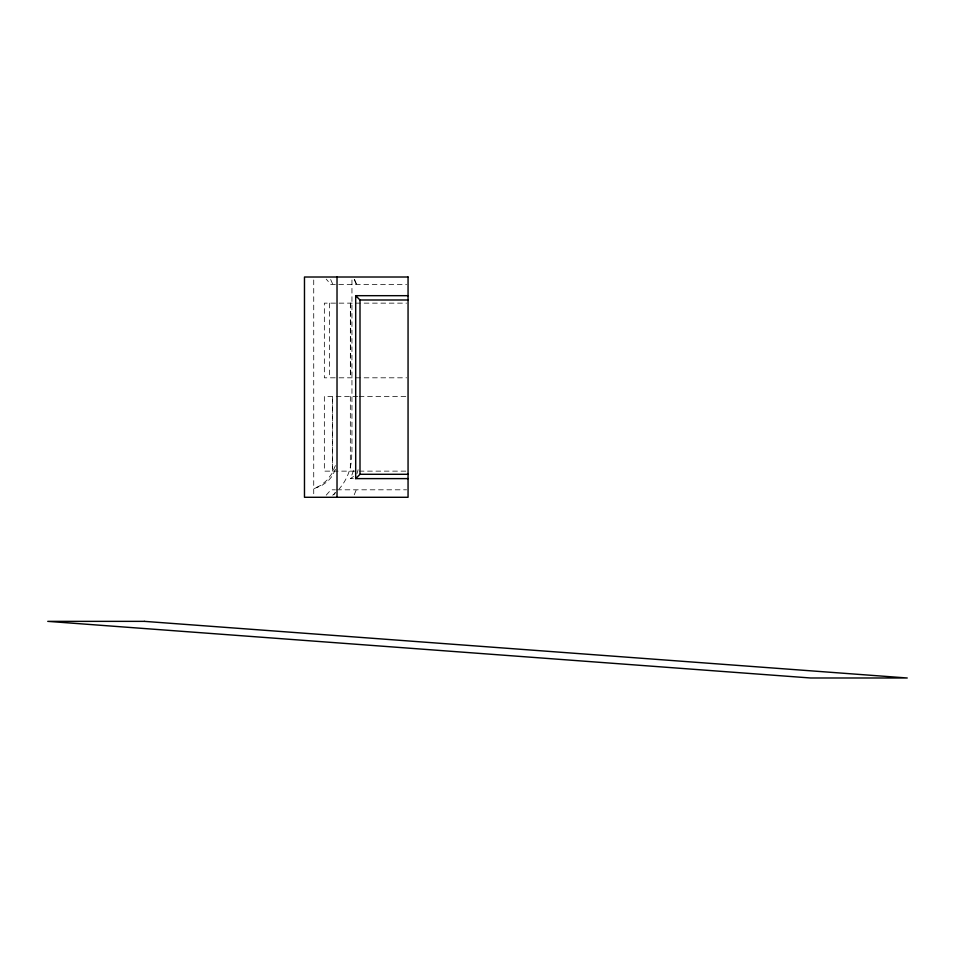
<?xml version="1.0" encoding="UTF-8"?>
<svg xmlns="http://www.w3.org/2000/svg" width="955" height="955" viewBox="0 0 955 955"><rect width="100%" height="100%" fill="white"/><g stroke="black" fill="none" stroke-linecap="round" stroke-linejoin="round"><path stroke-width="0.72" stroke-dasharray="4.78 3.58" d="M313.729 279.994L313.729 497.28M335.396 465.586L331.827 473.74L326.873 480.305L320.82 485.331L313.729 488.745L321.477 485.689L327.828 481.296L332.388 475.877L335.42 469.263M354.21 494.786L356.299 489.808M333.832 494.786L335.277 492.303M326.228 495.144L330.931 489.808L335.42 489.808M353.398 470.564A56.429 56.429 0 0 1 350.342 478.61L353.541 476.45M335.384 284.483L330.931 284.483L326.228 279.147M338.786 284.483L406.591 284.483M335.575 303.141L324.342 303.141L324.342 377.81L335.575 377.81M339.085 303.141L406.591 303.141M339.085 377.81L406.591 377.81M357.743 396.48L324.342 396.48L324.342 471.137L357.743 471.137M359.223 396.48L406.579 396.48M359.223 471.137L406.579 471.137M350.342 478.61L353.302 478.61M336.709 489.808L406.579 489.808M330.657 279.505L332.877 284.483M354.615 279.505L356.704 284.483M354.21 279.505L356.299 284.483M351.953 279.97L351.953 454.771M350.7 303.141L350.7 377.81M350.342 303.141L350.342 377.81M350.342 396.48L350.342 471.137M329.547 303.141L329.547 377.81M358.101 469.717A60.619 60.619 0 0 1 356.955 473.644M351.715 454.771A51.26 51.26 0 0 1 339.144 488.972M335.36 492.887A51.26 51.26 0 0 1 332.698 495.203M332.4 471.137L332.4 396.48L332.388 471.137"/><path stroke-width="1.43" d="M408.06 478.61L355.69 478.61L359.999 474.289L359.999 299.989L355.69 295.68L408.06 295.68M359.999 299.989L408.06 299.989M359.999 474.289L408.06 474.289M355.69 295.68L355.69 478.61M337.019 277.01L337.019 497.28M408.06 277.01L304.478 277.01L304.478 497.28L408.06 497.28L408.06 277.01M144.372 621.359L47.75 621.359L810.628 677.99L907.25 677.99L144.372 621.359"/></g></svg>
